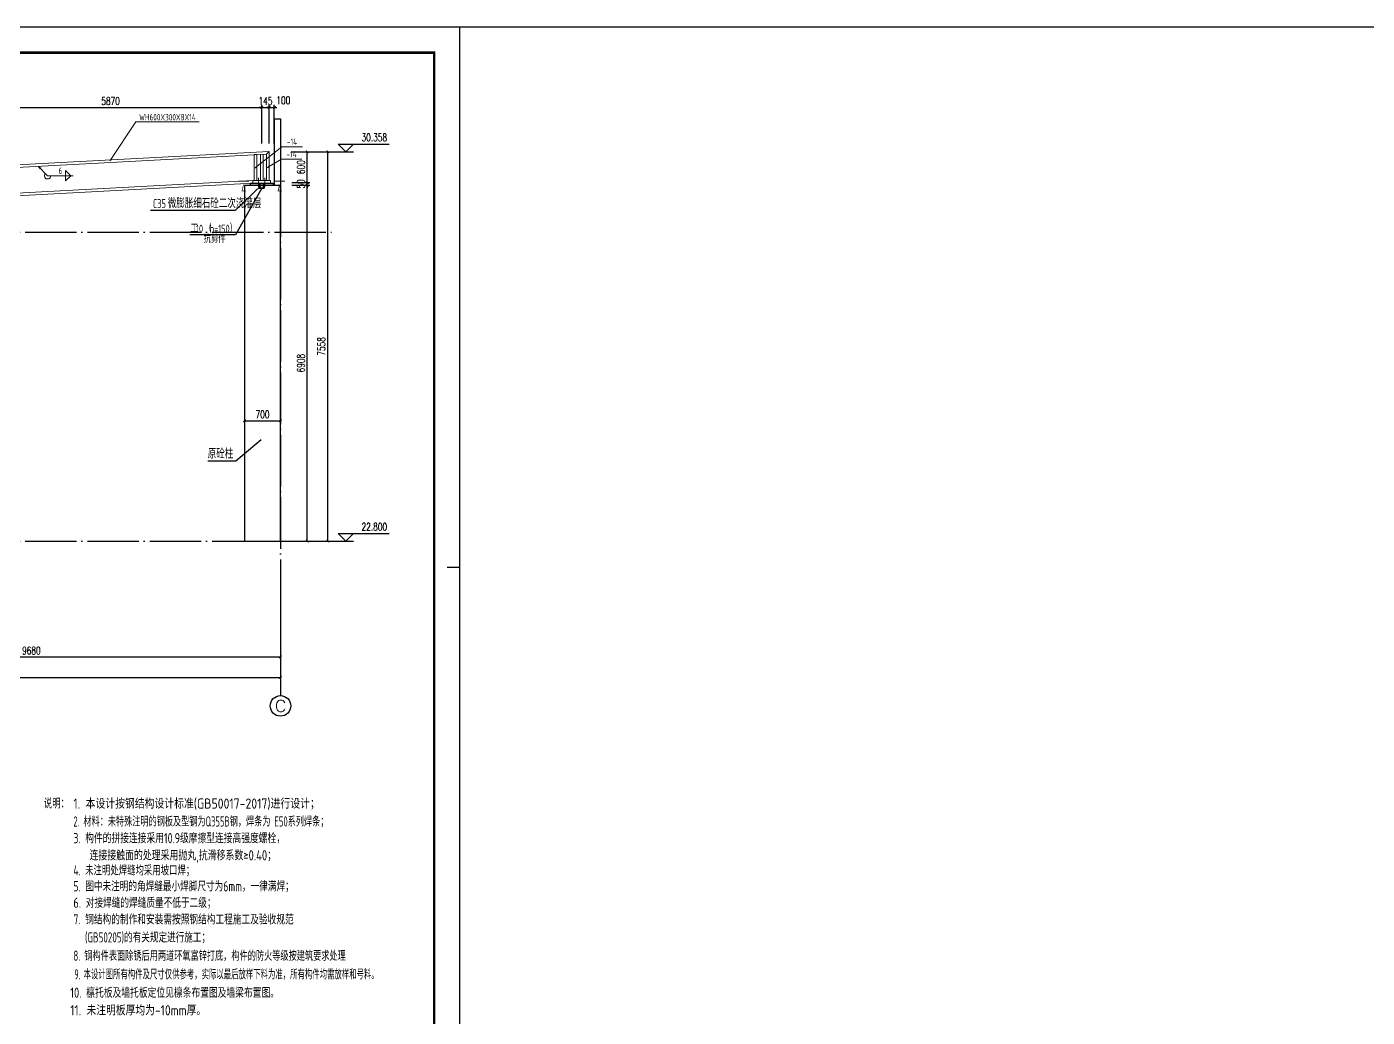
# Model space of a CAD drawing. Extents: x 712773 to 1022356, y -298958 to 209542.
# Drawn here: x 917492 to 943530, y -255185 to -235958 of the extents above; entities that cross this region are included whole.
import ezdxf
from ezdxf.enums import TextEntityAlignment as Align

# ---------------------------------------------------------------- set-up
doc = ezdxf.new("R2010")
doc.units = 0
doc.header["$LTSCALE"] = 500
doc.header["$MEASUREMENT"] = 0
doc.linetypes.add('DOTE', pattern=[2.42, 2, -0.2, 0.02, -0.2])
doc.layers.get('0').update_dxf_attribs({"linetype": 'CONTINUOUS'})
doc.layers.get('DEFPOINTS').update_dxf_attribs({"linetype": 'CONTINUOUS'})
for name, color, linetype, lineweight in [('0S-柱-线', 50, 'CONTINUOUS', 30), ('10', 7, 'CONTINUOUS', 18), ('114', 2, 'CONTINUOUS', 18), ('116', 1, 'CONTINUOUS', 35), ('14', 2, 'CONTINUOUS', 20), ('字符串标注', 9, 'CONTINUOUS', 18), ('柱子', 3, 'CONTINUOUS', 20), ('焊缝标注', 9, 'CONTINUOUS', 18), ('钢板标注', 9, 'CONTINUOUS', 18)]:
    doc.layers.add(name, color=color, linetype=linetype, lineweight=lineweight)
for name, color, linetype in [('AXIS', 3, 'CONTINUOUS'), ('AXIS_TEXT', 7, 'CONTINUOUS'), ('DIM_ELEV', 3, 'CONTINUOUS'), ('DIM_LEAD', 3, 'CONTINUOUS'), ('DOTE', 1, 'DOTE'), ('PUB_DIM', 3, 'CONTINUOUS'), ('PUB_TEXT', 7, 'CONTINUOUS'), ('T-TK', 157, 'CONTINUOUS'), ('照明平面标注层', 111, 'CONTINUOUS'), ('钢架', 7, 'CONTINUOUS')]:
    doc.layers.add(name, color=color, linetype=linetype)
doc.styles.add('_TCH_AXIS', font='COMPLEX', dxfattribs={"bigfont": 'GBCBIG'})
doc.styles.add('_TCH_DIM', font='SIMPLEX', dxfattribs={"bigfont": 'GBCBIG'})
doc.styles.add('_TCH_DIM_T3', font='SIMPLEX', dxfattribs={"width": 0.705882, "bigfont": 'GBCBIG'})
doc.styles.add('COMPLEX', font='COMPLEX')
doc.styles.add('FromPkpm', font='Pkpmeng', dxfattribs={"width": 0.7, "bigfont": 'Pkpmchn'})
doc.styles.add('TSSD_Rein', font='tssdeng.shx', dxfattribs={"width": 0.7, "bigfont": 'hztxt.shx'})
doc.dimstyles.new('_TCH_ARCH&&50', dxfattribs={"dimtxt": 148.75, "dimasz": 50, "dimexe": 50, "dimexo": 100, "dimgap": 50, "dimtad": 1, "dimdec": 0, "dimzin": 0, "dimdsep": 46, "dimtxsty": '_TCH_DIM_T3', "dimblk": 'ARCHTICK', "dimcen": 0.09, "dimclrt": 7, "dimazin": 2, "dimtfac": 1, "dimtdec": 0, "dimtix": 1, "dimtmove": 2, "dimatfit": 3, "dimfxl": 0, "dimtolj": 1, "dimtzin": 0, "dimarcsym": 0})

# ---------------------------------------------------------------- blocks, each defined once
blk = doc.blocks.new('srgheberggb')
at = {"layer": 'T-TK'}
for p, q in [((59500, -42100), (118900, -42100)), ((118900, -84100), (118900, -42100)), ((118900, -63100), (118400, -63100))]:
    blk.add_line(p, q, dxfattribs=at)
at = {"layer": 'T-TK', "const_width": 100}
blk.add_lwpolyline([(62000, -83100), (117900, -83100), (117900, -43100), (62000, -43100)], close=True, dxfattribs=at)
blk = doc.blocks.new('A1E图框')
at = {"layer": 'T-TK'}
blk.add_line((34800, -84100), (118900, -84100), dxfattribs=at)
blk = doc.blocks.new('_ArchTick')
at = {"color": 0, "linetype": 'ByBlock', "const_width": 0.4}
blk.add_lwpolyline([(-0.5, -0.5), (0.5, 0.5)], dxfattribs=at)
blk = doc.blocks.new('*D643')
at = {"layer": 'AXIS', "color": 0, "lineweight": -2, "transparency": 16777216}
for p, q in [((903940, -247041), (903940, -248641)), ((922420, -247041), (922420, -248641)), ((903940, -248591), (922420, -248591))]:
    blk.add_line(p, q, dxfattribs=at)
at = {"layer": 'DEFPOINTS', "color": 0, "transparency": 16777216}
for p in [(903940, -246941), (922420, -246941), (922420, -248591)]:
    blk.add_point(p, dxfattribs=at)
at = {"layer": 'AXIS', "color": 0, "lineweight": -2, "transparency": 16777216, "xscale": 50, "yscale": 50, "zscale": 50, "rotation": 180}
blk.add_blockref('_ArchTick', (903940, -248591), dxfattribs=at)
at = {"layer": 'AXIS', "color": 0, "lineweight": -2, "transparency": 16777216, "xscale": 50, "yscale": 50, "zscale": 50}
blk.add_blockref('_ArchTick', (922420, -248591), dxfattribs=at)
at = {"layer": 'AXIS', "color": 7, "transparency": 16777216, "insert": (913180, -248467), "char_height": 148.8, "attachment_point": 5, "style": '_TCH_DIM_T3'}
blk.add_mtext('\\A1;18480', dxfattribs=at)
blk = doc.blocks.new('*D645')
at = {"layer": 'AXIS', "color": 0, "lineweight": -2, "transparency": 16777216}
for p, q in [((912740, -247041), (912740, -248241)), ((922420, -247041), (922420, -248241)), ((912740, -248191), (922420, -248191))]:
    blk.add_line(p, q, dxfattribs=at)
at = {"layer": 'DEFPOINTS', "color": 0, "transparency": 16777216}
for p in [(912740, -246941), (922420, -246941), (922420, -248191)]:
    blk.add_point(p, dxfattribs=at)
at = {"layer": 'AXIS', "color": 0, "lineweight": -2, "transparency": 16777216, "xscale": 50, "yscale": 50, "zscale": 50, "rotation": 180}
blk.add_blockref('_ArchTick', (912740, -248191), dxfattribs=at)
at = {"layer": 'AXIS', "color": 0, "lineweight": -2, "transparency": 16777216, "xscale": 50, "yscale": 50, "zscale": 50}
blk.add_blockref('_ArchTick', (922420, -248191), dxfattribs=at)
at = {"layer": 'AXIS', "color": 7, "transparency": 16777216, "insert": (917580, -248067), "char_height": 148.8, "attachment_point": 5, "style": '_TCH_DIM_T3'}
blk.add_mtext('\\A1;9680', dxfattribs=at)
blk = doc.blocks.new('*D646')
at = {"layer": 'DEFPOINTS', "color": 0, "transparency": 16777216}
for p in [(922300, -237522), (922200, -238322), (922300, -238322)]:
    blk.add_point(p, dxfattribs=at)
at = {"layer": 'PUB_DIM', "color": 0, "lineweight": -2, "transparency": 16777216}
for p, q in [((922200, -237522), (922150, -237522)), ((922200, -238222), (922200, -237472)), ((922200, -237522), (922300, -237522)), ((922300, -238222), (922300, -237472)), ((922300, -237522), (922350, -237522))]:
    blk.add_line(p, q, dxfattribs=at)
at = {"layer": 'PUB_DIM', "color": 0, "lineweight": -2, "transparency": 16777216, "xscale": 50, "yscale": 50, "zscale": 50}
blk.add_blockref('_ArchTick', (922200, -237522), dxfattribs=at)
at = {"layer": 'PUB_DIM', "color": 0, "lineweight": -2, "transparency": 16777216, "xscale": 50, "yscale": 50, "zscale": 50, "rotation": 180}
blk.add_blockref('_ArchTick', (922300, -237522), dxfattribs=at)
at = {"layer": 'PUB_DIM', "color": 7, "transparency": 16777216, "insert": (922475, -237384), "char_height": 148.8, "attachment_point": 5, "style": '_TCH_DIM_T3'}
blk.add_mtext('\\A1;100', dxfattribs=at)
blk = doc.blocks.new('*D647')
at = {"layer": 'DEFPOINTS', "color": 0, "transparency": 16777216}
for p in [(922200, -237522), (922055, -238322), (922200, -238322)]:
    blk.add_point(p, dxfattribs=at)
at = {"layer": 'PUB_DIM', "color": 0, "lineweight": -2, "transparency": 16777216}
for p, q in [((922055, -237522), (922005, -237522)), ((922055, -238222), (922055, -237472)), ((922055, -237522), (922200, -237522)), ((922200, -238222), (922200, -237472)), ((922200, -237522), (922250, -237522))]:
    blk.add_line(p, q, dxfattribs=at)
at = {"layer": 'PUB_DIM', "color": 0, "lineweight": -2, "transparency": 16777216, "xscale": 50, "yscale": 50, "zscale": 50}
blk.add_blockref('_ArchTick', (922055, -237522), dxfattribs=at)
at = {"layer": 'PUB_DIM', "color": 0, "lineweight": -2, "transparency": 16777216, "xscale": 50, "yscale": 50, "zscale": 50, "rotation": 180}
blk.add_blockref('_ArchTick', (922200, -237522), dxfattribs=at)
at = {"layer": 'PUB_DIM', "color": 7, "transparency": 16777216, "insert": (922128, -237397), "char_height": 148.8, "attachment_point": 5, "style": '_TCH_DIM_T3'}
blk.add_mtext('\\A1;145', dxfattribs=at)
blk = doc.blocks.new('*D648')
at = {"layer": 'DEFPOINTS', "color": 0, "transparency": 16777216}
for p in [(922055, -237522), (916185, -238322), (922055, -238322)]:
    blk.add_point(p, dxfattribs=at)
at = {"layer": 'PUB_DIM', "color": 0, "lineweight": -2, "transparency": 16777216}
for p, q in [((916185, -238222), (916185, -237472)), ((916185, -237522), (922055, -237522)), ((922055, -238222), (922055, -237472))]:
    blk.add_line(p, q, dxfattribs=at)
at = {"layer": 'PUB_DIM', "color": 0, "lineweight": -2, "transparency": 16777216, "xscale": 50, "yscale": 50, "zscale": 50, "rotation": 180}
blk.add_blockref('_ArchTick', (916185, -237522), dxfattribs=at)
at = {"layer": 'PUB_DIM', "color": 0, "lineweight": -2, "transparency": 16777216, "xscale": 50, "yscale": 50, "zscale": 50}
blk.add_blockref('_ArchTick', (922055, -237522), dxfattribs=at)
at = {"layer": 'PUB_DIM', "color": 7, "transparency": 16777216, "insert": (919120, -237397), "char_height": 148.8, "attachment_point": 5, "style": '_TCH_DIM_T3'}
blk.add_mtext('\\A1;5870', dxfattribs=at)
blk = doc.blocks.new('*D680')
at = {"layer": 'DEFPOINTS', "color": 0, "transparency": 16777216}
for p in [(922540, -239033), (922940, -239033), (922540, -245941)]:
    blk.add_point(p, dxfattribs=at)
at = {"layer": 'PUB_DIM', "color": 0, "lineweight": -2, "transparency": 16777216}
for p, q in [((922640, -239033), (922990, -239033)), ((922940, -245941), (922940, -239033)), ((922640, -245941), (922990, -245941))]:
    blk.add_line(p, q, dxfattribs=at)
at = {"layer": 'PUB_DIM', "color": 0, "lineweight": -2, "transparency": 16777216, "xscale": 50, "yscale": 50, "zscale": 50}
for p, rotation in [((922940, -239033), 90), ((922940, -245941), 270)]:
    blk.add_blockref('_ArchTick', p, dxfattribs=dict(at, rotation=rotation))
at = {"layer": 'PUB_DIM', "color": 7, "transparency": 16777216, "insert": (922816, -242487), "char_height": 148.8, "attachment_point": 5, "rotation": 90, "style": '_TCH_DIM_T3'}
blk.add_mtext('\\A1;6908', dxfattribs=at)
blk = doc.blocks.new('*D681')
at = {"layer": 'DEFPOINTS', "color": 0, "transparency": 16777216}
for p in [(922540, -238983), (922940, -238983), (922540, -239033)]:
    blk.add_point(p, dxfattribs=at)
at = {"layer": 'PUB_DIM', "color": 0, "lineweight": -2, "transparency": 16777216}
for p, q in [((922640, -238983), (922990, -238983)), ((922940, -238983), (922940, -238933)), ((922940, -239033), (922940, -238983)), ((922640, -239033), (922990, -239033)), ((922940, -239033), (922940, -239083))]:
    blk.add_line(p, q, dxfattribs=at)
at = {"layer": 'PUB_DIM', "color": 0, "lineweight": -2, "transparency": 16777216, "xscale": 50, "yscale": 50, "zscale": 50}
for p, rotation in [((922940, -238983), 270), ((922940, -239033), 90)]:
    blk.add_blockref('_ArchTick', p, dxfattribs=dict(at, rotation=rotation))
at = {"layer": 'PUB_DIM', "color": 7, "transparency": 16777216, "insert": (922816, -239008), "char_height": 148.8, "attachment_point": 5, "rotation": 90, "style": '_TCH_DIM_T3'}
blk.add_mtext('\\A1;50', dxfattribs=at)
blk = doc.blocks.new('*D682')
at = {"layer": 'DEFPOINTS', "color": 0, "transparency": 16777216}
for p in [(922540, -238383), (922940, -238383), (922540, -238983)]:
    blk.add_point(p, dxfattribs=at)
at = {"layer": 'PUB_DIM', "color": 0, "lineweight": -2, "transparency": 16777216}
for p, q in [((922640, -238383), (922990, -238383)), ((922940, -238983), (922940, -238383)), ((922640, -238983), (922990, -238983))]:
    blk.add_line(p, q, dxfattribs=at)
at = {"layer": 'PUB_DIM', "color": 0, "lineweight": -2, "transparency": 16777216, "xscale": 50, "yscale": 50, "zscale": 50}
for p, rotation in [((922940, -238383), 90), ((922940, -238983), 270)]:
    blk.add_blockref('_ArchTick', p, dxfattribs=dict(at, rotation=rotation))
at = {"layer": 'PUB_DIM', "color": 7, "transparency": 16777216, "insert": (922816, -238683), "char_height": 148.8, "attachment_point": 5, "rotation": 90, "style": '_TCH_DIM_T3'}
blk.add_mtext('\\A1;600', dxfattribs=at)
blk = doc.blocks.new('*D683')
at = {"layer": 'DEFPOINTS', "color": 0, "transparency": 16777216}
for p in [(922540, -238383), (923340, -238383), (922540, -245941)]:
    blk.add_point(p, dxfattribs=at)
at = {"layer": 'PUB_DIM', "color": 0, "lineweight": -2, "transparency": 16777216}
for p, q in [((922640, -238383), (923390, -238383)), ((923340, -245941), (923340, -238383)), ((922640, -245941), (923390, -245941))]:
    blk.add_line(p, q, dxfattribs=at)
at = {"layer": 'PUB_DIM', "color": 0, "lineweight": -2, "transparency": 16777216, "xscale": 50, "yscale": 50, "zscale": 50}
for p, rotation in [((923340, -238383), 90), ((923340, -245941), 270)]:
    blk.add_blockref('_ArchTick', p, dxfattribs=dict(at, rotation=rotation))
at = {"layer": 'PUB_DIM', "color": 7, "transparency": 16777216, "insert": (923216, -242162), "char_height": 148.8, "attachment_point": 5, "rotation": 90, "style": '_TCH_DIM_T3'}
blk.add_mtext('\\A1;7558', dxfattribs=at)
blk = doc.blocks.new('*D701')
at = {"layer": 'DEFPOINTS', "color": 0, "transparency": 16777216}
for p in [(921720, -243209), (922420, -243209), (922420, -243608)]:
    blk.add_point(p, dxfattribs=at)
at = {"layer": 'PUB_DIM', "color": 0, "lineweight": -2, "transparency": 16777216}
for p, q in [((921720, -243309), (921720, -243658)), ((922420, -243309), (922420, -243658)), ((921720, -243608), (922420, -243608))]:
    blk.add_line(p, q, dxfattribs=at)
at = {"layer": 'PUB_DIM', "color": 0, "lineweight": -2, "transparency": 16777216, "xscale": 50, "yscale": 50, "zscale": 50, "rotation": 180}
blk.add_blockref('_ArchTick', (921720, -243608), dxfattribs=at)
at = {"layer": 'PUB_DIM', "color": 0, "lineweight": -2, "transparency": 16777216, "xscale": 50, "yscale": 50, "zscale": 50}
blk.add_blockref('_ArchTick', (922420, -243608), dxfattribs=at)
at = {"layer": 'PUB_DIM', "color": 7, "transparency": 16777216, "insert": (922070, -243484), "char_height": 148.8, "attachment_point": 5, "style": '_TCH_DIM_T3'}
blk.add_mtext('\\A1;700', dxfattribs=at)
blk = doc.blocks.new('_AXISO')
blk.add_circle((0, 0), 0.5)
at = {"layer": 'AXIS_TEXT', "style": 'COMPLEX', "width": 1.302083}
blk.add_attdef('A', text='', height=0.56, dxfattribs=at).set_placement((-0.25, -0.28), (0.25, -0.28), align=Align.FIT)

msp = doc.modelspace()

# ---------------------------------------------------------------- hatches: boundary and pattern name
h = msp.add_hatch()
h.set_pattern_fill('混凝土', color=256, scale=10)
h.set_pattern_definition([(50, (-444208.32, 133736.11), (71.7260183, -6.2752135), [7.5, -82.5]), (355, (-444208.32, 133736.11), (-13.8751334, 75.2192134), [6, -66]), (100.4514, (-444202.34, 133735.59), (57.8509382, 68.9439542), [6.374019, -70.1142112]), (46.1842, (-444208.32, 133756.11), (106.724105, -16.5519014), [11.25, -123.75]), (96.6356, (-444199.43, 133754.73), (93.4662706, 97.411787), [9.561029, -105.1713]), (351.1842, (-444208.32, 133756.11), (93.4661945, 97.41186), [9, -99]), (21, (-444198.32, 133751.11), (59.6907052, -40.261889), [7.5, -82.5]), (326, (-444198.32, 133751.11), (24.3315332, 72.5150045), [6, -66]), (71.4514, (-444193.345, 133747.755), (84.022263, 32.2530497), [6.374019, -70.1142112]), (37.5, (-444208.32, 133736.11), (1.21598553, 33.2893854), [0, -65.2, 0, -67, 0, -66.25]), (7.5, (-444208.32, 133736.11), (26.3069537, 39.4411712), [0, -38.2, 0, -63.7, 0, -25.25]), (327.5, (-444230.62, 133736.11), (53.3822436, -2.25548717), [0, -25, 0, -78, 0, -103.5]), (317.5, (-444240.62, 133736.11), (58.318617, 10.0104982), [0, -32.5, 0, -51.8, 0, -73.5])])
h.paths.add_polyline_path([(903965.1, -239941.3), (903965.1, -239891.3), (904405.1, -239891.3), (904405.1, -239941.3)])
h.paths.add_polyline_path([(921835.1, -239041.4), (921835.1, -238991.4), (922275.1, -238991.4), (922275.1, -239041.4)])
at = {"layer": '字符串标注'}
h = msp.add_hatch(color=256, dxfattribs=at)
edge = h.paths.add_edge_path()
edge.add_arc((919112, -238550.5), 5, 0, 360)
at = {"layer": '焊缝标注', "transparency": 33554687}
msp.add_hatch(color=256, dxfattribs=at).paths.add_polyline_path([(917718.5, -238671), (917748.4, -238711.8), (917759, -238701.2)])
at = {"layer": '钢板标注'}
h = msp.add_hatch(color=256, dxfattribs=at)
edge = h.paths.add_edge_path()
edge.add_arc((921935.1, -238689.2), 5, 0, 360)
h = msp.add_hatch(color=256, dxfattribs=at)
edge = h.paths.add_edge_path()
edge.add_arc((922175.1, -238684.4), 5, 0, 360)

# ---------------------------------------------------------------- linework, layer by layer
at = {"layer": '0S-柱-线'}
for points in [[(922300.1, -237741.3), (922420.1, -237741.3), (922420.1, -239041.3), (922300.1, -239041.3)], [(921720.1, -245941.3), (922420.1, -245941.3), (922420.1, -239041.3), (921720.1, -239041.3)]]:
    msp.add_lwpolyline(points, close=True, dxfattribs=at)
at = {"layer": '10', "ltscale": 100}
for p, q in [((921605.1, -238952.4), (921805.1, -238952.4)), ((922505.1, -238952.4), (922305.1, -238952.4))]:
    msp.add_line(p, q, dxfattribs=at)
at = {"layer": '114', "color": 2, "lineweight": 20, "ltscale": 100}
for p, q in [((921995.1, -238891.4), (921995.1, -239062.4)), ((922115.1, -238891.4), (922115.1, -239062.4))]:
    msp.add_line(p, q, dxfattribs=at)
at = {"layer": '114', "color": 1, "ltscale": 100, "const_width": 7}
for points in [[(921995.1, -238941.4), (921995.1, -238991.4)], [(922115.1, -238941.4), (922115.1, -238991.4)]]:
    msp.add_lwpolyline(points, dxfattribs=at)
at = {"layer": '116', "ltscale": 100}
for p, q in [((922005.1, -238991.4), (922005.1, -239091.4)), ((922020.1, -238991.4), (922020.1, -239091.4)), ((922090.1, -238991.4), (922090.1, -239091.4)), ((922105.1, -238991.4), (922105.1, -239091.4)), ((922005.1, -239091.4), (922105.1, -239091.4))]:
    msp.add_line(p, q, dxfattribs=at)
at = {"layer": '14', "color": 2, "ltscale": 100}
for p, q in [((921910.1, -238439.5), (921960.1, -238437)), ((921910.1, -238941.4), (921910.1, -238439.5)), ((921960.1, -238437), (921960.1, -238941.4)), ((922030.1, -238433.9), (922030.1, -238941.4)), ((922080.1, -238941.4), (922080.1, -238431.2)), ((921960.1, -238941.4), (921910.1, -238941.4)), ((922030.1, -238941.4), (922080.1, -238941.4))]:
    msp.add_line(p, q, dxfattribs=at)
at = {"layer": '14', "ltscale": 100}
for p, q in [((922200.1, -238374.9), (922150.1, -238427.5)), ((922150.1, -238427.5), (922150.1, -238941.4)), ((922200.1, -238941.4), (922200.1, -238374.9)), ((922225.1, -238941.4), (921885.1, -238941.4)), ((921885.1, -238941.4), (921885.1, -238991.4)), ((921885.1, -238991.4), (922225.1, -238991.4)), ((922150.1, -238941.4), (922200.1, -238941.4)), ((922225.1, -238991.4), (922225.1, -238941.4))]:
    msp.add_line(p, q, dxfattribs=at)
at = {"layer": 'AXIS'}
msp.add_line((922420.1, -246941.3), (922420.1, -248941.3), dxfattribs=at)
at = {"layer": 'DIM_ELEV'}
for p, q in [((923690.1, -238382.9), (923540.1, -238232.9)), ((923540.1, -238232.9), (924529.6, -238232.9)), ((923690.1, -238382.9), (923840.1, -238232.9)), ((923340.1, -238382.9), (923840.1, -238382.9)), ((923690.1, -245941.3), (923540.1, -245791.3)), ((923540.1, -245791.3), (924529.6, -245791.3)), ((923690.1, -245941.3), (923840.1, -245791.3)), ((923340.1, -245941.3), (923840.1, -245941.3))]:
    msp.add_line(p, q, dxfattribs=at)
at = {"layer": 'DIM_LEAD'}
for p, q in [((922046.7, -243978.8), (921553, -244390.7)), ((921553, -244390.7), (921006.5, -244390.7))]:
    msp.add_line(p, q, dxfattribs=at)
at = {"layer": 'DOTE'}
for p, q in [((922420.1, -239041.3), (922420.1, -246941.3)), ((902940.1, -239941.3), (923420.1, -239941.3)), ((902940.1, -245941.3), (923420.1, -245941.3))]:
    msp.add_line(p, q, dxfattribs=at)
at = {"layer": 'PUB_DIM'}
for points in [[(919894.8, -239516.6), (921544.8, -239516.6), (922055.1, -239023.7)], [(922055.1, -239091.4), (921544.8, -239994.6), (920656.3, -239994.6)]]:
    msp.add_lwpolyline(points, dxfattribs=at)
at = {"layer": '字符串标注', "ltscale": 100}
for p, q in [((919112, -238550.5), (919612, -237800.5)), ((919612, -237800.5), (920837, -237800.5))]:
    msp.add_line(p, q, dxfattribs=at)
msp.add_circle((919112, -238550.5), 5, dxfattribs=at)
at = {"layer": '柱子', "ltscale": 100}
for p, q in [((916234.8, -238695.3), (922200.1, -238374.9)), ((916237.3, -238745.2), (922150.1, -238427.5)), ((916262.3, -239244.6), (921885.1, -238941.4)), ((916264.8, -239294.5), (921885.1, -238991.4))]:
    msp.add_line(p, q, dxfattribs=at)
at = {"layer": '焊缝标注', "linetype": 'Continuous'}
for p, q in [((917759, -238701.2), (917718.5, -238671)), ((917718.5, -238671), (917748.4, -238711.8)), ((917748.4, -238711.8), (917759, -238701.2))]:
    msp.add_line(p, q, dxfattribs=at)
at = {"layer": '焊缝标注', "lineweight": 18, "ltscale": 100}
msp.add_line((917718.5, -238671), (917894.8, -238848.3), dxfattribs=at)
at = {"layer": '焊缝标注', "ltscale": 100}
for p, q in [((918244.8, -238848.3), (918244.8, -238748.3)), ((918244.8, -238748.3), (918344.8, -238848.3)), ((917894.8, -238848.3), (918394.8, -238848.3)), ((918244.8, -238848.3), (918244.8, -238948.3)), ((918244.8, -238948.3), (918344.8, -238848.3))]:
    msp.add_line(p, q, dxfattribs=at)
msp.add_arc((917894.8, -238848.3), 62.5, 134.84026, 0, dxfattribs=at)
at = {"layer": '钢板标注', "ltscale": 100}
for p, q in [((921935.1, -238689.2), (922444.2, -238286.1)), ((922444.2, -238286.1), (922844.2, -238286.1)), ((922175.1, -238684.4), (922436.6, -238528.7)), ((922436.6, -238528.7), (922836.6, -238528.7))]:
    msp.add_line(p, q, dxfattribs=at)
for centre in [(921935.1, -238689.2), (922175.1, -238684.4)]:
    msp.add_circle(centre, 5, dxfattribs=at)
at = {"layer": '钢架'}
msp.add_lwpolyline([(921835.1, -239041.4), (921835.1, -238991.4), (922275.1, -238991.4), (922275.1, -239041.4)], close=True, dxfattribs=at)

# ---------------------------------------------------------------- block references
at = {"layer": 'AXIS'}
ref = msp.add_blockref('_AXISO', (922420.1, -249141.3), dxfattribs=dict(at, xscale=400, yscale=400, zscale=400))
ref.add_attrib('A', 'C', dxfattribs={"layer": 'AXIS_TEXT', "height": 226.3, "style": '_TCH_AXIS', "width": 1.75}).set_placement((922306.9, -249254.4), (922533.2, -249254.4), align=Align.FIT)
at = {"layer": '照明平面标注层'}
for name, p, xscale, yscale, zscale in [('A1E图框', (844005.8, -109807.5), 1.5, 1.5, 1.5), ('srgheberggb', (866455.8, -214907.6), 0.5, 0.5, 0.5)]:
    msp.add_blockref(name, p, dxfattribs=dict(at, xscale=xscale, yscale=yscale, zscale=zscale))

# ---------------------------------------------------------------- texts
at = {"layer": '10', "style": 'FromPkpm', "width": 0.77}
for p in [(921705.1, -239102.4), (922405.1, -239102.4)]:
    msp.add_text('4', height=175, dxfattribs=at).set_placement(p, align=Align.MIDDLE_CENTER)
at = {"layer": 'PUB_TEXT'}
for s, height, style, width, p in [('30.358', 148.75, '_TCH_DIM', 0.705882, (923994.6, -238180.4)), ('微膨胀细石砼二次浇灌层', 175, 'TSSD_Rein', 0.7, (920229.4, -239477.2)), ('C35', 175, 'TSSD_Rein', 0.7, (919942, -239477.2)), ('工', 155.5, 'TSSD_Rein', 0.7, (920669.7, -239955.3)), ('10', 155.52, 'TSSD_Rein', 0.7, (920778.5, -239955.3)), ('（', 155.5, 'TSSD_Rein', 0.7, (920937.3, -239955.3)), ('h=150）', 155.52, 'TSSD_Rein', 0.7, (921046.2, -239955.3)), ('原砼柱', 175, 'TSSD_Rein', 0.7, (921006.5, -244338.2)), ('22.800', 148.75, '_TCH_DIM', 0.705882, (923994.6, -245738.8))]:
    msp.add_text(s, height=height, dxfattribs=dict(at, style=style, width=width)).set_placement(p)
at = {"layer": 'PUB_TEXT', "style": '_TCH_DIM'}
msp.add_text('抗剪件', height=142.86, dxfattribs=at).set_placement((920925.3, -240150))
at = {"layer": 'PUB_TEXT', "style": 'TSSD_Rein'}
for s, height, width, p, p2 in [('说明：', 198, 1.006536, (917823.5, -251132.8, -569.5), (918308.4, -251132.8, -569.5)), ('1. 本设计按钢结构设计标准(GB50017-2017)进行设计；', 197.995, 0.858084, (918396.5, -251136.8, -569.5), (923182.1, -251136.8, -569.5)), ('2. 材料：未特殊注明的钢板及型钢为Q355B钢，焊条为 E50系列焊条；', 197.995, 0.762276, (918396.5, -251483.6, -569.5), (923350.7, -251483.6, -569.5)), ('3. 构件的拼接连接采用10.9级摩擦型连接高强度螺栓，', 197.995, 0.837788, (918396.5, -251807.9, -569.5), (922507.4, -251807.9, -569.5)), ('4. 未注明处焊缝均采用坡口焊；', 197.995, 0.841649, (918396.5, -252432.5, -569.5), (920744.6, -252432.5, -569.5)), ('5. 图中未注明的角焊缝最小焊脚尺寸为6mm，一律满焊；', 197.995, 0.826011, (918396.5, -252742, -569.5), (922676.1, -252742, -569.5)), ('6. 对接焊缝的焊缝质量不低于二级；', 197.995, 0.866859, (918396.5, -253062.5, -569.5), (921158.2, -253062.5, -569.5)), ('7. 钢结构的制作和安装需按照钢结构工程施工及验收规范', 197.995, 0.845022, (918396.5, -253385.7, -569.5), (922676.1, -253385.7, -569.5)), ('  (GB50205)的有关规定进行施工；', 197.995, 0.750916, (918459.2, -253734.9, -569.5), (921052.3, -253734.9, -569.5)), ('8. 钢构件表面除锈后用两道环氧富锌打底，构件的防火等级按建筑要求处理', 197.995, 0.796093, (918396.5, -254091, -569.5), (923688, -254091, -569.5)), ('9. 本设计图所有构件及尺寸仅供参考，实际以最后放样下料为准，所有构件均需放样和号料。', 197.995, 0.727755, (918418.3, -254451.2, -569.5), (924327.8, -254451.2, -569.5)), ('10. 檩托板及墙托板定位见檩条布置图及墙梁布置图。', 197.995, 0.861525, (918334.7, -254808.5, -569.5), (922391.2, -254808.5, -569.5)), ('11. 未注明板厚均为-10mm厚。', 197.995, 0.853478, (918334.7, -255149.6, -569.5), (920975.5, -255149.6, -569.5))]:
    msp.add_text(s, height=height, dxfattribs=dict(at, width=width)).set_placement(p, p2, align=Align.FIT)
at = {"layer": 'PUB_TEXT', "color": 2, "style": 'TSSD_Rein', "width": 0.855605}
msp.add_text('  连接接触面的处理采用抛丸,抗滑移系数≥0.40；', height=197.995, dxfattribs=at).set_placement((918519.1, -252140.8, -569.5), (922333.8, -252140.8, -569.5), align=Align.FIT)
at = {"layer": '字符串标注', "style": 'FromPkpm', "width": 0.7}
msp.add_text('WH600X300X8X14', height=125, dxfattribs=at).set_placement((920224.5, -237775.5), align=Align.CENTER)
at = {"layer": '焊缝标注', "style": 'FromPkpm', "width": 0.7}
msp.add_text('6', height=125, dxfattribs=at).set_placement((918144.8, -238813.3), align=Align.CENTER)
at = {"layer": '钢板标注', "style": 'FromPkpm', "width": 0.7}
for p in [(922644.2, -238251.1), (922636.6, -238493.7)]:
    msp.add_text('-14', height=125, dxfattribs=at).set_placement(p, align=Align.CENTER)

# ---------------------------------------------------------------- dimensions: what is measured, and where the dimension line sits
at = {"layer": 'AXIS'}
for p1, distance, picture, middle in [((903940.1, -246941.3), -1650, '*D643', (913180.1, -248466.9)), ((912740.1, -246941.3), -1250, '*D645', (917580.1, -248066.9))]:
    dim = msp.add_aligned_dim(p1=p1, p2=(922420.1, -246941.3), distance=distance, dimstyle='_TCH_ARCH&&50', dxfattribs=at)
    dim.commit()
    dim.dimension.update_dxf_attribs({"geometry": picture, "text_midpoint": middle})
at = {"layer": 'PUB_DIM'}
for p1, p2, distance, picture, middle in [((916184.8, -238321.8), (922055.1, -238321.8), 800, '*D648', (919120, -237397.4)), ((922055.1, -238321.8), (922200.1, -238321.8), 800, '*D647', (922127.6, -237397.4)), ((922540.0757, -238983.359), (922540.0757, -238382.9039), -400, '*D682', (922815.7007, -238683.1314)), ((922540.1, -245941.3), (922540.1, -238382.9), -800, '*D683', (923215.7, -242162.1)), ((922540.1, -239033.4), (922540.1, -238983.4), -400, '*D681', (922815.7, -239008.4)), ((922540.1, -245941.3), (922540.1, -239033.4), -400, '*D680', (922815.7, -242487.3)), ((921720.1, -243208.9), (922420.1, -243208.9), -399.2, '*D701', (922070.1, -243483.7))]:
    dim = msp.add_aligned_dim(p1=p1, p2=p2, distance=distance, dimstyle='_TCH_ARCH&&50', dxfattribs=at)
    dim.commit()
    dim.dimension.update_dxf_attribs({"geometry": picture, "text_midpoint": middle})
dim = msp.add_linear_dim(base=(922300.1, -237521.8), p1=(922200.1, -238321.8), p2=(922300.1, -238321.8), angle=0, dimstyle='_TCH_ARCH&&50', dxfattribs=at)
dim.commit()
dim.dimension.update_dxf_attribs({"geometry": '*D646', "text_midpoint": (922475.1, -237384.3), "dimtype": 129})

doc.saveas('drawing.dxf')
